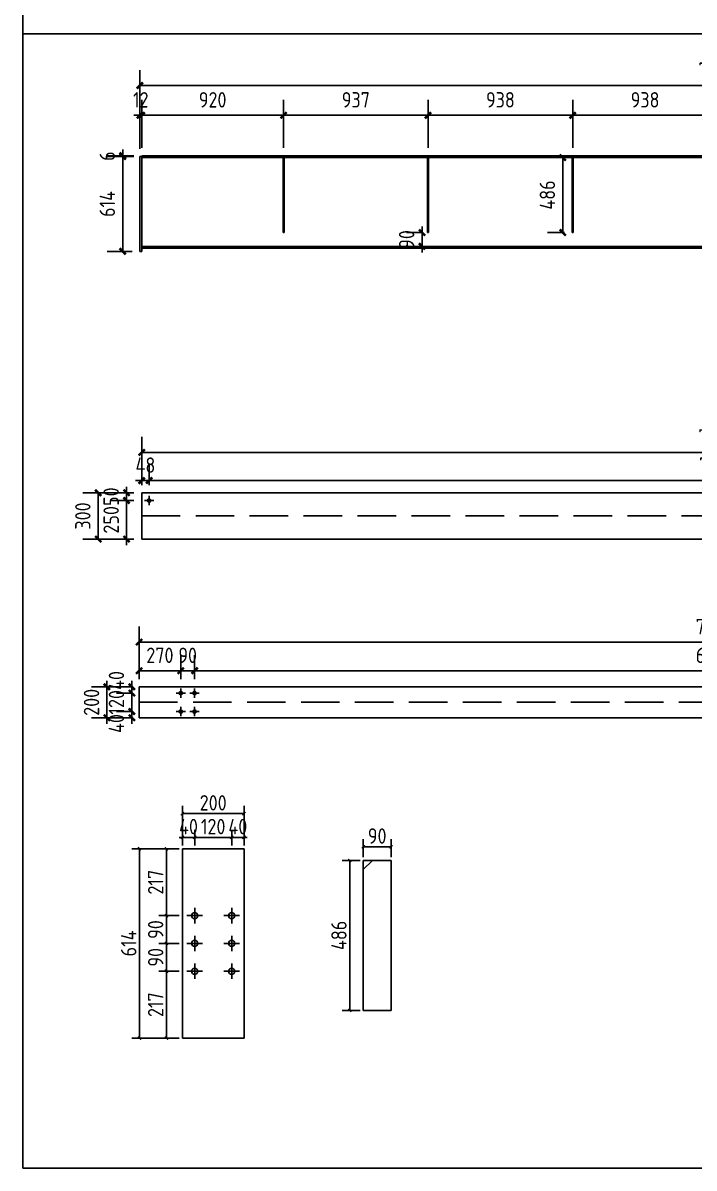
# Model space of a CAD drawing. Extents: x 411778 to 673094, y -11605 to 324395.
# Drawn here: x 472618 to 476971, y 120053 to 127474 of the extents above; entities that cross this region are included whole.
import ezdxf

# ---------------------------------------------------------------- set-up
doc = ezdxf.new("R2010")
doc.units = 0
doc.header["$LTSCALE"] = 1000
doc.header["$MEASUREMENT"] = 0
doc.linetypes.add('DASH', pattern=[0.35, 0.25, -0.1])
doc.styles.get("Standard").update_dxf_attribs({"font": 'gbenor.shx', "bigfont": 'gbcbig.shx'})
doc.dimstyles.get("Standard").update_dxf_attribs({"dimscale": 100, "dimtxt": 3.5, "dimasz": 1, "dimexe": 2.5, "dimexo": 3, "dimgap": 1.5, "dimtad": 1, "dimdec": 0, "dimzin": 0, "dimdsep": 46, "dimtxsty": 'Standard', "dimblk": 'ARCHTICK', "dimcen": 0.09, "dimadec": 0, "dimazin": 0, "dimtfac": 1, "dimtdec": 0, "dimtix": 1, "dimtmove": 2, "dimatfit": 3, "dimfxl": 1, "dimtolj": 1, "dimtzin": 0, "dimarcsym": 0})

# ---------------------------------------------------------------- blocks, each defined once
blk = doc.blocks.new('_ArchTick')
at = {"color": 0, "linetype": 'ByBlock', "const_width": 0.4}
blk.add_lwpolyline([(-0.5, -0.5), (0.5, 0.5)], dxfattribs=at)
blk = doc.blocks.new('*D622')
at = {"color": 3, "lineweight": -2}
for p, q in [((475199, 126116), (475107, 126116)), ((475207, 126116), (475207, 126156)), ((475207, 126116), (475207, 126026)), ((475199, 126026), (475107, 126026)), ((475207, 126026), (475207, 125986))]:
    blk.add_line(p, q, dxfattribs=at)
at = {"layer": 'Defpoints', "color": 0}
for p in [(475249, 126116), (475207, 126026), (475249, 126026)]:
    blk.add_point(p, dxfattribs=at)
at = {"color": 3, "lineweight": -2, "xscale": 40, "yscale": 40, "zscale": 40}
for p, rotation in [((475207, 126116), 270), ((475207, 126026), 90)]:
    blk.add_blockref('_ArchTick', p, dxfattribs=dict(at, rotation=rotation))
at = {"color": 0, "insert": (475107, 126071), "char_height": 100, "attachment_point": 5, "rotation": 90}
blk.add_mtext('\\A1;90', dxfattribs=at)
blk = doc.blocks.new('*D623')
at = {"color": 3, "lineweight": -2}
for p, q in [((476131, 126602), (476019.5, 126602)), ((476119.5, 126116), (476119.5, 126602)), ((476131, 126116), (476019.5, 126116))]:
    blk.add_line(p, q, dxfattribs=at)
at = {"layer": 'Defpoints', "color": 0}
for p in [(476119.5, 126602), (476181, 126602), (476181, 126116)]:
    blk.add_point(p, dxfattribs=at)
at = {"color": 3, "lineweight": -2, "xscale": 40, "yscale": 40, "zscale": 40}
for p, rotation in [((476119.5, 126602), 90), ((476119.5, 126116), 270)]:
    blk.add_blockref('_ArchTick', p, dxfattribs=dict(at, rotation=rotation))
at = {"color": 0, "insert": (476019.5, 126359), "char_height": 100, "attachment_point": 5, "rotation": 90}
blk.add_mtext('\\A1;486', dxfattribs=at)
blk = doc.blocks.new('*D624')
at = {"color": 3, "lineweight": -2}
for p, q in [((473389, 126664), (473389, 126976)), ((474309, 126664), (474309, 126976)), ((473389, 126876), (474309, 126876))]:
    blk.add_line(p, q, dxfattribs=at)
at = {"layer": 'Defpoints', "color": 0}
for p in [(474309, 126876), (473389, 126614), (474309, 126614)]:
    blk.add_point(p, dxfattribs=at)
at = {"color": 3, "lineweight": -2, "xscale": 40, "yscale": 40, "zscale": 40, "rotation": 180}
blk.add_blockref('_ArchTick', (473389, 126876), dxfattribs=at)
at = {"color": 3, "lineweight": -2, "xscale": 40, "yscale": 40, "zscale": 40}
blk.add_blockref('_ArchTick', (474309, 126876), dxfattribs=at)
at = {"color": 0, "insert": (473849, 126976), "char_height": 100, "attachment_point": 5}
blk.add_mtext('\\A1;920', dxfattribs=at)
blk = doc.blocks.new('*D625')
at = {"color": 3, "lineweight": -2}
for p, q in [((474309, 126664), (474309, 126976)), ((475246, 126664), (475246, 126976)), ((474309, 126876), (475246, 126876))]:
    blk.add_line(p, q, dxfattribs=at)
at = {"layer": 'Defpoints', "color": 0}
for p in [(475246, 126876), (474309, 126614), (475246, 126614)]:
    blk.add_point(p, dxfattribs=at)
at = {"color": 3, "lineweight": -2, "xscale": 40, "yscale": 40, "zscale": 40, "rotation": 180}
blk.add_blockref('_ArchTick', (474309, 126876), dxfattribs=at)
at = {"color": 3, "lineweight": -2, "xscale": 40, "yscale": 40, "zscale": 40}
blk.add_blockref('_ArchTick', (475246, 126876), dxfattribs=at)
at = {"color": 0, "insert": (474777.5, 126976), "char_height": 100, "attachment_point": 5}
blk.add_mtext('\\A1;937', dxfattribs=at)
blk = doc.blocks.new('*D626')
at = {"color": 3, "lineweight": -2}
for p, q in [((475246, 126664), (475246, 126976)), ((476184, 126664), (476184, 126976)), ((475246, 126876), (476184, 126876))]:
    blk.add_line(p, q, dxfattribs=at)
at = {"layer": 'Defpoints', "color": 0}
for p in [(476184, 126876), (475246, 126614), (476184, 126614)]:
    blk.add_point(p, dxfattribs=at)
at = {"color": 3, "lineweight": -2, "xscale": 40, "yscale": 40, "zscale": 40, "rotation": 180}
blk.add_blockref('_ArchTick', (475246, 126876), dxfattribs=at)
at = {"color": 3, "lineweight": -2, "xscale": 40, "yscale": 40, "zscale": 40}
blk.add_blockref('_ArchTick', (476184, 126876), dxfattribs=at)
at = {"color": 0, "insert": (475715, 126976), "char_height": 100, "attachment_point": 5}
blk.add_mtext('\\A1;938', dxfattribs=at)
blk = doc.blocks.new('*D627')
at = {"color": 3, "lineweight": -2}
for p, q in [((476184, 126664), (476184, 126976)), ((477122, 126664), (477122, 126976)), ((476184, 126876), (477122, 126876))]:
    blk.add_line(p, q, dxfattribs=at)
at = {"layer": 'Defpoints', "color": 0}
for p in [(477122, 126876), (476184, 126614), (477122, 126614)]:
    blk.add_point(p, dxfattribs=at)
at = {"color": 3, "lineweight": -2, "xscale": 40, "yscale": 40, "zscale": 40, "rotation": 180}
blk.add_blockref('_ArchTick', (476184, 126876), dxfattribs=at)
at = {"color": 3, "lineweight": -2, "xscale": 40, "yscale": 40, "zscale": 40}
blk.add_blockref('_ArchTick', (477122, 126876), dxfattribs=at)
at = {"color": 0, "insert": (476653, 126976), "char_height": 100, "attachment_point": 5}
blk.add_mtext('\\A1;938', dxfattribs=at)
blk = doc.blocks.new('*D607')
at = {"color": 3, "lineweight": -2}
for p, q in [((473377, 126658), (473377, 127168.5)), ((480867, 126658), (480867, 127168.5)), ((480867, 127068.5), (473377, 127068.5))]:
    blk.add_line(p, q, dxfattribs=at)
at = {"layer": 'Defpoints', "color": 0}
for p in [(473377, 127068.5), (473377, 126608), (480867, 126608)]:
    blk.add_point(p, dxfattribs=at)
at = {"color": 3, "lineweight": -2, "xscale": 40, "yscale": 40, "zscale": 40, "rotation": 180}
blk.add_blockref('_ArchTick', (473377, 127068.5), dxfattribs=at)
at = {"color": 3, "lineweight": -2, "xscale": 40, "yscale": 40, "zscale": 40}
blk.add_blockref('_ArchTick', (480867, 127068.5), dxfattribs=at)
at = {"color": 0, "insert": (477122, 127168.5), "char_height": 100, "attachment_point": 5}
blk.add_mtext('\\A1;7490', dxfattribs=at)
blk = doc.blocks.new('*D634')
at = {"color": 3, "lineweight": -2}
for p, q in [((473389, 124479), (473389, 124608.5)), ((473437, 124479), (473437, 124608.5)), ((473389, 124508.5), (473349, 124508.5)), ((473389, 124508.5), (473437, 124508.5)), ((473437, 124508.5), (473477, 124508.5))]:
    blk.add_line(p, q, dxfattribs=at)
at = {"layer": 'Defpoints', "color": 0}
for p in [(473437, 124508.5), (473389, 124429), (473437, 124429)]:
    blk.add_point(p, dxfattribs=at)
at = {"color": 3, "lineweight": -2, "xscale": 40, "yscale": 40, "zscale": 40}
blk.add_blockref('_ArchTick', (473389, 124508.5), dxfattribs=at)
at = {"color": 3, "lineweight": -2, "xscale": 40, "yscale": 40, "zscale": 40, "rotation": 180}
blk.add_blockref('_ArchTick', (473437, 124508.5), dxfattribs=at)
at = {"color": 0, "insert": (473413, 124608.5), "char_height": 100, "attachment_point": 5}
blk.add_mtext('\\A1;48', dxfattribs=at)
blk = doc.blocks.new('*D608')
at = {"color": 3, "lineweight": -2}
for p, q in [((473437, 124479), (473437, 124608.5)), ((480807, 124479), (480807, 124608.5)), ((473437, 124508.5), (480807, 124508.5))]:
    blk.add_line(p, q, dxfattribs=at)
at = {"layer": 'Defpoints', "color": 0}
for p in [(480807, 124508.5), (473437, 124429), (480807, 124429)]:
    blk.add_point(p, dxfattribs=at)
at = {"color": 3, "lineweight": -2, "xscale": 40, "yscale": 40, "zscale": 40, "rotation": 180}
blk.add_blockref('_ArchTick', (473437, 124508.5), dxfattribs=at)
at = {"color": 3, "lineweight": -2, "xscale": 40, "yscale": 40, "zscale": 40}
blk.add_blockref('_ArchTick', (480807, 124508.5), dxfattribs=at)
at = {"color": 0, "insert": (477122, 124608.5), "char_height": 100, "attachment_point": 5}
blk.add_mtext('\\A1;7370', dxfattribs=at)
blk = doc.blocks.new('*D636')
at = {"color": 3, "lineweight": -2}
for p, q in [((473291, 124379), (473291, 124419)), ((473339, 124379), (473191, 124379)), ((473291, 124129), (473291, 124379)), ((473339, 124129), (473191, 124129)), ((473291, 124129), (473291, 124089))]:
    blk.add_line(p, q, dxfattribs=at)
at = {"layer": 'Defpoints', "color": 0}
for p in [(473291, 124379), (473389, 124379), (473389, 124129)]:
    blk.add_point(p, dxfattribs=at)
at = {"color": 3, "lineweight": -2, "xscale": 40, "yscale": 40, "zscale": 40}
for p, rotation in [((473291, 124379), 270), ((473291, 124129), 90)]:
    blk.add_blockref('_ArchTick', p, dxfattribs=dict(at, rotation=rotation))
at = {"color": 0, "insert": (473191, 124254), "char_height": 100, "attachment_point": 5, "rotation": 90}
blk.add_mtext('\\A1;250', dxfattribs=at)
blk = doc.blocks.new('*D609')
at = {"color": 3, "lineweight": -2}
for p, q in [((473291, 124429), (473291, 124469)), ((473339, 124429), (473191, 124429)), ((473291, 124379), (473291, 124429)), ((473339, 124379), (473191, 124379)), ((473291, 124379), (473291, 124339))]:
    blk.add_line(p, q, dxfattribs=at)
at = {"layer": 'Defpoints', "color": 0}
for p in [(473291, 124429), (473389, 124429), (473389, 124379)]:
    blk.add_point(p, dxfattribs=at)
at = {"color": 3, "lineweight": -2, "xscale": 40, "yscale": 40, "zscale": 40}
for p, rotation in [((473291, 124429), 270), ((473291, 124379), 90)]:
    blk.add_blockref('_ArchTick', p, dxfattribs=dict(at, rotation=rotation))
at = {"color": 0, "insert": (473191, 124404), "char_height": 100, "attachment_point": 5, "rotation": 90}
blk.add_mtext('\\A1;50', dxfattribs=at)
blk = doc.blocks.new('*D637')
at = {"color": 3, "lineweight": -2}
for p, q in [((473339, 124429), (473007, 124429)), ((473107, 124129), (473107, 124429)), ((473339, 124129), (473007, 124129))]:
    blk.add_line(p, q, dxfattribs=at)
at = {"layer": 'Defpoints', "color": 0}
for p in [(473107, 124429), (473389, 124429), (473389, 124129)]:
    blk.add_point(p, dxfattribs=at)
at = {"color": 3, "lineweight": -2, "xscale": 40, "yscale": 40, "zscale": 40}
for p, rotation in [((473107, 124429), 90), ((473107, 124129), 270)]:
    blk.add_blockref('_ArchTick', p, dxfattribs=dict(at, rotation=rotation))
at = {"color": 0, "insert": (473007, 124279), "char_height": 100, "attachment_point": 5, "rotation": 90}
blk.add_mtext('\\A1;300', dxfattribs=at)
blk = doc.blocks.new('*D638')
at = {"color": 3, "lineweight": -2}
for p, q in [((473389, 124479), (473389, 124791)), ((480855, 124479), (480855, 124791)), ((473389, 124691), (480855, 124691))]:
    blk.add_line(p, q, dxfattribs=at)
at = {"layer": 'Defpoints', "color": 0}
for p in [(480855, 124691), (473389, 124429), (480855, 124429)]:
    blk.add_point(p, dxfattribs=at)
at = {"color": 3, "lineweight": -2, "xscale": 40, "yscale": 40, "zscale": 40, "rotation": 180}
blk.add_blockref('_ArchTick', (473389, 124691), dxfattribs=at)
at = {"color": 3, "lineweight": -2, "xscale": 40, "yscale": 40, "zscale": 40}
blk.add_blockref('_ArchTick', (480855, 124691), dxfattribs=at)
at = {"color": 0, "insert": (477122, 124791), "char_height": 100, "attachment_point": 5}
blk.add_mtext('\\A1;7466', dxfattribs=at)
blk = doc.blocks.new('*D639')
at = {"color": 3, "lineweight": -2}
for p, q in [((473325, 123011.5), (473325, 123051.5)), ((473322, 123011.5), (473225, 123011.5)), ((473325, 122971.5), (473325, 123011.5)), ((473322, 122971.5), (473225, 122971.5)), ((473325, 122971.5), (473325, 122931.5))]:
    blk.add_line(p, q, dxfattribs=at)
at = {"layer": 'Defpoints', "color": 0}
for p in [(473325, 123011.5), (473372, 123011.5), (473372, 122971.5)]:
    blk.add_point(p, dxfattribs=at)
at = {"color": 3, "lineweight": -2, "xscale": 40, "yscale": 40, "zscale": 40}
for p, rotation in [((473325, 123011.5), 270), ((473325, 122971.5), 90)]:
    blk.add_blockref('_ArchTick', p, dxfattribs=dict(at, rotation=rotation))
at = {"color": 0, "insert": (473225, 122934), "char_height": 100, "attachment_point": 5, "rotation": 90}
blk.add_mtext('\\A1;40', dxfattribs=at)
blk = doc.blocks.new('*D610')
at = {"color": 3, "lineweight": -2}
for p, q in [((473322, 123131.5), (473225, 123131.5)), ((473325, 123131.5), (473325, 123171.5)), ((473325, 123011.5), (473325, 123131.5)), ((473322, 123011.5), (473225, 123011.5)), ((473325, 123011.5), (473325, 122971.5))]:
    blk.add_line(p, q, dxfattribs=at)
at = {"layer": 'Defpoints', "color": 0}
for p in [(473325, 123131.5), (473372, 123131.5), (473372, 123011.5)]:
    blk.add_point(p, dxfattribs=at)
at = {"color": 3, "lineweight": -2, "xscale": 40, "yscale": 40, "zscale": 40}
for p, rotation in [((473325, 123131.5), 270), ((473325, 123011.5), 90)]:
    blk.add_blockref('_ArchTick', p, dxfattribs=dict(at, rotation=rotation))
at = {"color": 0, "insert": (473225, 123071.5), "char_height": 100, "attachment_point": 5, "rotation": 90}
blk.add_mtext('\\A1;120', dxfattribs=at)
blk = doc.blocks.new('*D640')
at = {"color": 3, "lineweight": -2}
for p, q in [((473325, 123171.5), (473325, 123211.5)), ((473322, 123171.5), (473225, 123171.5)), ((473322, 123131.5), (473225, 123131.5)), ((473325, 123131.5), (473325, 123171.5)), ((473325, 123131.5), (473325, 123091.5))]:
    blk.add_line(p, q, dxfattribs=at)
at = {"layer": 'Defpoints', "color": 0}
for p in [(473325, 123171.5), (473372, 123171.5), (473372, 123131.5)]:
    blk.add_point(p, dxfattribs=at)
at = {"color": 3, "lineweight": -2, "xscale": 40, "yscale": 40, "zscale": 40}
for p, rotation in [((473325, 123171.5), 270), ((473325, 123131.5), 90)]:
    blk.add_blockref('_ArchTick', p, dxfattribs=dict(at, rotation=rotation))
at = {"color": 0, "insert": (473225, 123213), "char_height": 100, "attachment_point": 5, "rotation": 90}
blk.add_mtext('\\A1;40', dxfattribs=at)
blk = doc.blocks.new('*D618')
at = {"color": 3, "lineweight": -2}
for p, q in [((473163.5, 123171.5), (473163.5, 123211.5)), ((473322, 123171.5), (473063.5, 123171.5)), ((473163.5, 122971.5), (473163.5, 123171.5)), ((473322, 122971.5), (473063.5, 122971.5)), ((473163.5, 122971.5), (473163.5, 122931.5))]:
    blk.add_line(p, q, dxfattribs=at)
at = {"layer": 'Defpoints', "color": 0}
for p in [(473163.5, 123171.5), (473372, 123171.5), (473372, 122971.5)]:
    blk.add_point(p, dxfattribs=at)
at = {"color": 3, "lineweight": -2, "xscale": 40, "yscale": 40, "zscale": 40}
for p, rotation in [((473163.5, 123171.5), 270), ((473163.5, 122971.5), 90)]:
    blk.add_blockref('_ArchTick', p, dxfattribs=dict(at, rotation=rotation))
at = {"color": 0, "insert": (473063.5, 123071.5), "char_height": 100, "attachment_point": 5, "rotation": 90}
blk.add_mtext('\\A1;200', dxfattribs=at)
blk = doc.blocks.new('*D603')
at = {"color": 3, "lineweight": -2}
for p, q in [((473372, 123221.5), (473372, 123376)), ((473642, 123221.5), (473642, 123376)), ((473372, 123276), (473642, 123276))]:
    blk.add_line(p, q, dxfattribs=at)
at = {"layer": 'Defpoints', "color": 0}
for p in [(473642, 123276), (473372, 123171.5), (473642, 123171.5)]:
    blk.add_point(p, dxfattribs=at)
at = {"color": 3, "lineweight": -2, "xscale": 40, "yscale": 40, "zscale": 40, "rotation": 180}
blk.add_blockref('_ArchTick', (473372, 123276), dxfattribs=at)
at = {"color": 3, "lineweight": -2, "xscale": 40, "yscale": 40, "zscale": 40}
blk.add_blockref('_ArchTick', (473642, 123276), dxfattribs=at)
at = {"color": 0, "insert": (473507, 123376), "char_height": 100, "attachment_point": 5}
blk.add_mtext('\\A1;270', dxfattribs=at)
blk = doc.blocks.new('*D604')
at = {"color": 3, "lineweight": -2}
for p, q in [((473642, 123221.5), (473642, 123376)), ((473732, 123221.5), (473732, 123376)), ((473642, 123276), (473602, 123276)), ((473642, 123276), (473732, 123276)), ((473732, 123276), (473772, 123276))]:
    blk.add_line(p, q, dxfattribs=at)
at = {"layer": 'Defpoints', "color": 0}
for p in [(473732, 123276), (473642, 123171.5), (473732, 123171.5)]:
    blk.add_point(p, dxfattribs=at)
at = {"color": 3, "lineweight": -2, "xscale": 40, "yscale": 40, "zscale": 40}
blk.add_blockref('_ArchTick', (473642, 123276), dxfattribs=at)
at = {"color": 3, "lineweight": -2, "xscale": 40, "yscale": 40, "zscale": 40, "rotation": 180}
blk.add_blockref('_ArchTick', (473732, 123276), dxfattribs=at)
at = {"color": 0, "insert": (473687, 123376), "char_height": 100, "attachment_point": 5}
blk.add_mtext('\\A1;90', dxfattribs=at)
blk = doc.blocks.new('*D605')
at = {"color": 3, "lineweight": -2}
for p, q in [((473732, 123221.5), (473732, 123376)), ((480478, 123221.5), (480478, 123376)), ((473732, 123276), (480478, 123276))]:
    blk.add_line(p, q, dxfattribs=at)
at = {"layer": 'Defpoints', "color": 0}
for p in [(480478, 123276), (473732, 123171.5), (480478, 123171.5)]:
    blk.add_point(p, dxfattribs=at)
at = {"color": 3, "lineweight": -2, "xscale": 40, "yscale": 40, "zscale": 40, "rotation": 180}
blk.add_blockref('_ArchTick', (473732, 123276), dxfattribs=at)
at = {"color": 3, "lineweight": -2, "xscale": 40, "yscale": 40, "zscale": 40}
blk.add_blockref('_ArchTick', (480478, 123276), dxfattribs=at)
at = {"color": 0, "insert": (477105, 123376), "char_height": 100, "attachment_point": 5}
blk.add_mtext('\\A1;6746', dxfattribs=at)
blk = doc.blocks.new('*D620')
at = {"color": 3, "lineweight": -2}
for p, q in [((473372, 123221.5), (473372, 123562)), ((480838, 123221.5), (480838, 123562)), ((480838, 123462), (473372, 123462))]:
    blk.add_line(p, q, dxfattribs=at)
at = {"layer": 'Defpoints', "color": 0}
for p in [(473372, 123462), (473372, 123171.5), (480838, 123171.5)]:
    blk.add_point(p, dxfattribs=at)
at = {"color": 3, "lineweight": -2, "xscale": 40, "yscale": 40, "zscale": 40, "rotation": 180}
blk.add_blockref('_ArchTick', (473372, 123462), dxfattribs=at)
at = {"color": 3, "lineweight": -2, "xscale": 40, "yscale": 40, "zscale": 40}
blk.add_blockref('_ArchTick', (480838, 123462), dxfattribs=at)
at = {"color": 0, "insert": (477105, 123562), "char_height": 100, "attachment_point": 5}
blk.add_mtext('\\A1;7466', dxfattribs=at)
blk = doc.blocks.new('*D611')
at = {"color": 3, "lineweight": -2}
for p, q in [((473632.5, 121329), (473499.5, 121329)), ((473549.5, 120895), (473549.5, 121329)), ((473632.5, 120895), (473499.5, 120895))]:
    blk.add_line(p, q, dxfattribs=at)
at = {"layer": 'Defpoints', "color": 0}
for p in [(473549.5, 121329), (473652.5, 121329), (473652.5, 120895)]:
    blk.add_point(p, dxfattribs=at)
at = {"color": 3, "lineweight": -2, "xscale": 20, "yscale": 20, "zscale": 20}
for p, rotation in [((473549.5, 121329), 90), ((473549.5, 120895), 270)]:
    blk.add_blockref('_ArchTick', p, dxfattribs=dict(at, rotation=rotation))
at = {"color": 0, "insert": (473479.5, 121112), "char_height": 100, "attachment_point": 5, "rotation": 90}
blk.add_mtext('\\A1;217', dxfattribs=at)
blk = doc.blocks.new('*D599')
at = {"color": 3, "lineweight": -2}
for p, q in [((473632.5, 121509), (473499.5, 121509)), ((473549.5, 121329), (473549.5, 121509)), ((473632.5, 121329), (473499.5, 121329))]:
    blk.add_line(p, q, dxfattribs=at)
at = {"layer": 'Defpoints', "color": 0}
for p in [(473549.5, 121509), (473652.5, 121509), (473652.5, 121329)]:
    blk.add_point(p, dxfattribs=at)
at = {"color": 3, "lineweight": -2, "xscale": 20, "yscale": 20, "zscale": 20}
for p, rotation in [((473549.5, 121509), 90), ((473549.5, 121329), 270)]:
    blk.add_blockref('_ArchTick', p, dxfattribs=dict(at, rotation=rotation))
at = {"color": 0, "insert": (473479.5, 121419), "char_height": 100, "attachment_point": 5, "rotation": 90}
blk.add_mtext('\\A1;90', dxfattribs=at)
blk = doc.blocks.new('*D600')
at = {"color": 3, "lineweight": -2}
for p, q in [((473632.5, 121689), (473499.5, 121689)), ((473549.5, 121509), (473549.5, 121689)), ((473632.5, 121509), (473499.5, 121509))]:
    blk.add_line(p, q, dxfattribs=at)
at = {"layer": 'Defpoints', "color": 0}
for p in [(473549.5, 121689), (473652.5, 121689), (473652.5, 121509)]:
    blk.add_point(p, dxfattribs=at)
at = {"color": 3, "lineweight": -2, "xscale": 20, "yscale": 20, "zscale": 20}
for p, rotation in [((473549.5, 121689), 90), ((473549.5, 121509), 270)]:
    blk.add_blockref('_ArchTick', p, dxfattribs=dict(at, rotation=rotation))
at = {"color": 0, "insert": (473479.5, 121599), "char_height": 100, "attachment_point": 5, "rotation": 90}
blk.add_mtext('\\A1;90', dxfattribs=at)
blk = doc.blocks.new('*D612')
at = {"color": 3, "lineweight": -2}
for p, q in [((473632.5, 122123), (473499.5, 122123)), ((473549.5, 121689), (473549.5, 122123)), ((473632.5, 121689), (473499.5, 121689))]:
    blk.add_line(p, q, dxfattribs=at)
at = {"layer": 'Defpoints', "color": 0}
for p in [(473549.5, 122123), (473652.5, 122123), (473652.5, 121689)]:
    blk.add_point(p, dxfattribs=at)
at = {"color": 3, "lineweight": -2, "xscale": 20, "yscale": 20, "zscale": 20}
for p, rotation in [((473549.5, 122123), 90), ((473549.5, 121689), 270)]:
    blk.add_blockref('_ArchTick', p, dxfattribs=dict(at, rotation=rotation))
at = {"color": 0, "insert": (473479.5, 121906), "char_height": 100, "attachment_point": 5, "rotation": 90}
blk.add_mtext('\\A1;217', dxfattribs=at)
blk = doc.blocks.new('*D601')
at = {"color": 3, "lineweight": -2}
for p, q in [((473652.5, 122143), (473652.5, 122246)), ((473732.5, 122143), (473732.5, 122246)), ((473652.5, 122196), (473632.5, 122196)), ((473652.5, 122196), (473732.5, 122196)), ((473732.5, 122196), (473752.5, 122196))]:
    blk.add_line(p, q, dxfattribs=at)
at = {"layer": 'Defpoints', "color": 0}
for p in [(473732.5, 122196), (473652.5, 122123), (473732.5, 122123)]:
    blk.add_point(p, dxfattribs=at)
at = {"color": 3, "lineweight": -2, "xscale": 20, "yscale": 20, "zscale": 20}
blk.add_blockref('_ArchTick', (473652.5, 122196), dxfattribs=at)
at = {"color": 3, "lineweight": -2, "xscale": 20, "yscale": 20, "zscale": 20, "rotation": 180}
blk.add_blockref('_ArchTick', (473732.5, 122196), dxfattribs=at)
at = {"color": 0, "insert": (473692.5, 122266), "char_height": 100, "attachment_point": 5}
blk.add_mtext('\\A1;40', dxfattribs=at)
blk = doc.blocks.new('*D602')
at = {"color": 3, "lineweight": -2}
for p, q in [((473732.5, 122143), (473732.5, 122246)), ((473972.5, 122143), (473972.5, 122246)), ((473732.5, 122196), (473972.5, 122196))]:
    blk.add_line(p, q, dxfattribs=at)
at = {"layer": 'Defpoints', "color": 0}
for p in [(473972.5, 122196), (473732.5, 122123), (473972.5, 122123)]:
    blk.add_point(p, dxfattribs=at)
at = {"color": 3, "lineweight": -2, "xscale": 20, "yscale": 20, "zscale": 20, "rotation": 180}
blk.add_blockref('_ArchTick', (473732.5, 122196), dxfattribs=at)
at = {"color": 3, "lineweight": -2, "xscale": 20, "yscale": 20, "zscale": 20}
blk.add_blockref('_ArchTick', (473972.5, 122196), dxfattribs=at)
at = {"color": 0, "insert": (473852.5, 122266), "char_height": 100, "attachment_point": 5}
blk.add_mtext('\\A1;120', dxfattribs=at)
blk = doc.blocks.new('*D613')
at = {"color": 3, "lineweight": -2}
for p, q in [((473972.5, 122143), (473972.5, 122246)), ((474052.5, 122143), (474052.5, 122246)), ((473972.5, 122196), (473952.5, 122196)), ((473972.5, 122196), (474052.5, 122196)), ((474052.5, 122196), (474072.5, 122196))]:
    blk.add_line(p, q, dxfattribs=at)
at = {"layer": 'Defpoints', "color": 0}
for p in [(474052.5, 122196), (473972.5, 122123), (474052.5, 122123)]:
    blk.add_point(p, dxfattribs=at)
at = {"color": 3, "lineweight": -2, "xscale": 20, "yscale": 20, "zscale": 20}
blk.add_blockref('_ArchTick', (473972.5, 122196), dxfattribs=at)
at = {"color": 3, "lineweight": -2, "xscale": 20, "yscale": 20, "zscale": 20, "rotation": 180}
blk.add_blockref('_ArchTick', (474052.5, 122196), dxfattribs=at)
at = {"color": 0, "insert": (474012.5, 122266), "char_height": 100, "attachment_point": 5}
blk.add_mtext('\\A1;40', dxfattribs=at)
blk = doc.blocks.new('*D614')
at = {"color": 3, "lineweight": -2}
for p, q in [((473652.5, 122143), (473652.5, 122400)), ((474052.5, 122143), (474052.5, 122400)), ((473652.5, 122350), (474052.5, 122350))]:
    blk.add_line(p, q, dxfattribs=at)
at = {"layer": 'Defpoints', "color": 0}
for p in [(474052.5, 122350), (473652.5, 122123), (474052.5, 122123)]:
    blk.add_point(p, dxfattribs=at)
at = {"color": 3, "lineweight": -2, "xscale": 20, "yscale": 20, "zscale": 20, "rotation": 180}
blk.add_blockref('_ArchTick', (473652.5, 122350), dxfattribs=at)
at = {"color": 3, "lineweight": -2, "xscale": 20, "yscale": 20, "zscale": 20}
blk.add_blockref('_ArchTick', (474052.5, 122350), dxfattribs=at)
at = {"color": 0, "insert": (473852.5, 122420), "char_height": 100, "attachment_point": 5}
blk.add_mtext('\\A1;200', dxfattribs=at)
blk = doc.blocks.new('*D615')
at = {"color": 3, "lineweight": -2}
for p, q in [((473632.5, 122123), (473324.5, 122123)), ((473374.5, 120895), (473374.5, 122123)), ((473632.5, 120895), (473324.5, 120895))]:
    blk.add_line(p, q, dxfattribs=at)
at = {"layer": 'Defpoints', "color": 0}
for p in [(473374.5, 122123), (473652.5, 122123), (473652.5, 120895)]:
    blk.add_point(p, dxfattribs=at)
at = {"color": 3, "lineweight": -2, "xscale": 20, "yscale": 20, "zscale": 20}
for p, rotation in [((473374.5, 122123), 90), ((473374.5, 120895), 270)]:
    blk.add_blockref('_ArchTick', p, dxfattribs=dict(at, rotation=rotation))
at = {"color": 0, "insert": (473304.5, 121509), "char_height": 100, "attachment_point": 5, "rotation": 90}
blk.add_mtext('\\A1;614', dxfattribs=at)
blk = doc.blocks.new('*D616')
at = {"color": 3, "lineweight": -2}
for p, q in [((474806, 122047), (474688, 122047)), ((474738, 121075), (474738, 122047)), ((474806, 121075), (474688, 121075))]:
    blk.add_line(p, q, dxfattribs=at)
at = {"layer": 'Defpoints', "color": 0}
for p in [(474738, 122047), (474826, 122047), (474826, 121075)]:
    blk.add_point(p, dxfattribs=at)
at = {"color": 3, "lineweight": -2, "xscale": 20, "yscale": 20, "zscale": 20}
for p, rotation in [((474738, 122047), 90), ((474738, 121075), 270)]:
    blk.add_blockref('_ArchTick', p, dxfattribs=dict(at, rotation=rotation))
at = {"color": 0, "insert": (474668, 121561), "char_height": 100, "attachment_point": 5, "rotation": 90}
blk.add_mtext('\\A1;486', dxfattribs=at)
blk = doc.blocks.new('*D617')
at = {"color": 3, "lineweight": -2}
for p, q in [((474826, 122067), (474826, 122185)), ((475006, 122067), (475006, 122185)), ((475006, 122135), (474826, 122135))]:
    blk.add_line(p, q, dxfattribs=at)
at = {"layer": 'Defpoints', "color": 0}
for p in [(474826, 122135), (474826, 122047), (475006, 122047)]:
    blk.add_point(p, dxfattribs=at)
at = {"color": 3, "lineweight": -2, "xscale": 20, "yscale": 20, "zscale": 20, "rotation": 180}
blk.add_blockref('_ArchTick', (474826, 122135), dxfattribs=at)
at = {"color": 3, "lineweight": -2, "xscale": 20, "yscale": 20, "zscale": 20}
blk.add_blockref('_ArchTick', (475006, 122135), dxfattribs=at)
at = {"color": 0, "insert": (474916, 122205), "char_height": 100, "attachment_point": 5}
blk.add_mtext('\\A1;90', dxfattribs=at)
blk = doc.blocks.new('*D641')
at = {"color": 3, "lineweight": -2}
for p, q in [((473377, 126658), (473377, 126976)), ((473389, 126664), (473389, 126976)), ((473377, 126876), (473337, 126876)), ((473389, 126876), (473377, 126876)), ((473389, 126876), (473429, 126876))]:
    blk.add_line(p, q, dxfattribs=at)
at = {"layer": 'Defpoints', "color": 0}
for p in [(473377, 126876), (473389, 126614), (473377, 126608)]:
    blk.add_point(p, dxfattribs=at)
at = {"color": 3, "lineweight": -2, "xscale": 40, "yscale": 40, "zscale": 40}
blk.add_blockref('_ArchTick', (473377, 126876), dxfattribs=at)
at = {"color": 3, "lineweight": -2, "xscale": 40, "yscale": 40, "zscale": 40, "rotation": 180}
blk.add_blockref('_ArchTick', (473389, 126876), dxfattribs=at)
at = {"color": 0, "insert": (473383, 126976), "char_height": 100, "attachment_point": 5}
blk.add_mtext('\\A1;12', dxfattribs=at)
blk = doc.blocks.new('*D3385')
at = {"color": 3, "lineweight": -2}
for p, q in [((473339, 126614), (473166, 126614)), ((473266, 126614), (473266, 126654)), ((473266, 126614), (473266, 126608)), ((473339, 126608), (473166, 126608)), ((473266, 126608), (473266, 126568))]:
    blk.add_line(p, q, dxfattribs=at)
at = {"layer": 'Defpoints', "color": 0}
for p in [(473389, 126614), (473266, 126608), (473389, 126608)]:
    blk.add_point(p, dxfattribs=at)
at = {"color": 3, "lineweight": -2, "xscale": 40, "yscale": 40, "zscale": 40}
for p, rotation in [((473266, 126614), 270), ((473266, 126608), 90)]:
    blk.add_blockref('_ArchTick', p, dxfattribs=dict(at, rotation=rotation))
at = {"color": 0, "insert": (473166, 126611), "char_height": 100, "attachment_point": 5, "rotation": 90}
blk.add_mtext('\\A1;6', dxfattribs=at)
blk = doc.blocks.new('*D3386')
at = {"color": 3, "lineweight": -2}
for p, q in [((473339, 126608), (473166, 126608)), ((473266, 126608), (473266, 125994)), ((473327, 125994), (473166, 125994))]:
    blk.add_line(p, q, dxfattribs=at)
at = {"layer": 'Defpoints', "color": 0}
for p in [(473389, 126608), (473266, 125994), (473377, 125994)]:
    blk.add_point(p, dxfattribs=at)
at = {"color": 3, "lineweight": -2, "xscale": 40, "yscale": 40, "zscale": 40}
for p, rotation in [((473266, 126608), 90), ((473266, 125994), 270)]:
    blk.add_blockref('_ArchTick', p, dxfattribs=dict(at, rotation=rotation))
at = {"color": 0, "insert": (473166, 126301), "char_height": 100, "attachment_point": 5, "rotation": 90}
blk.add_mtext('\\A1;614', dxfattribs=at)

msp = doc.modelspace()

# ---------------------------------------------------------------- linework, layer by layer
for p, q in [((480855, 126614), (473389, 126614)), ((473389, 126614), (473389, 126014)), ((473389, 125994), (473389, 126614)), ((473377, 125994), (473377, 126608)), ((473377, 126608), (473389, 126608)), ((480855, 126602), (473389, 126602)), ((474306, 126602), (474306, 126116)), ((474312, 126602), (474312, 126116)), ((475243, 126602), (475243, 126116)), ((475249, 126602), (475249, 126116)), ((476181, 126602), (476181, 126116)), ((476187, 126602), (476187, 126116)), ((474306, 126116), (474312, 126116)), ((475243, 126116), (475249, 126116)), ((476181, 126116), (476187, 126116)), ((473389, 126026), (480855, 126026)), ((473389, 125994), (473377, 125994)), ((473389, 126014), (480855, 126014)), ((473514, 126014), (473474, 126014)), ((473389, 124429), (480855, 124429)), ((473389, 124129), (473389, 124429)), ((473437, 124379), (473437, 124409)), ((473437, 124409), (473437, 124349)), ((473437, 124379), (473407, 124379)), ((473407, 124379), (473467, 124379)), ((480855, 124129), (473389, 124129)), ((473372, 123171.5), (480838, 123171.5)), ((473372, 122971.5), (473372, 123171.5)), ((473642, 123131.5), (473612, 123131.5)), ((473612, 123131.5), (473672, 123131.5)), ((473642, 123131.5), (473642, 123161.5)), ((473642, 123161.5), (473642, 123101.5)), ((473732, 123131.5), (473702, 123131.5)), ((473702, 123131.5), (473762, 123131.5)), ((473732, 123131.5), (473732, 123161.5)), ((473732, 123161.5), (473732, 123101.5)), ((473642, 123011.5), (473612, 123011.5)), ((473612, 123011.5), (473672, 123011.5)), ((473642, 123011.5), (473642, 123041.5)), ((473642, 123041.5), (473642, 122981.5)), ((473732, 123011.5), (473702, 123011.5)), ((473702, 123011.5), (473762, 123011.5)), ((473732, 123011.5), (473732, 123041.5)), ((473732, 123041.5), (473732, 122981.5)), ((480838, 122971.5), (473372, 122971.5)), ((473652.5, 122123), (473652.5, 120895)), ((474052.5, 122123), (473652.5, 122123)), ((474052.5, 120895), (474052.5, 122123)), ((474826, 122047), (474826, 121075)), ((475006, 122047), (474826, 122047)), ((474826, 121987), (474886, 122047)), ((475006, 121075), (475006, 122047)), ((473732.5, 121739), (473732.5, 121639)), ((473972.5, 121739), (473972.5, 121639)), ((473682.5, 121689), (473782.5, 121689)), ((473922.5, 121689), (474022.5, 121689)), ((473682.5, 121509), (473782.5, 121509)), ((473732.5, 121559), (473732.5, 121459)), ((473922.5, 121509), (474022.5, 121509)), ((473972.5, 121559), (473972.5, 121459)), ((473732.5, 121379), (473732.5, 121279)), ((473972.5, 121379), (473972.5, 121279)), ((473682.5, 121329), (473782.5, 121329)), ((473922.5, 121329), (474022.5, 121329)), ((474826, 121075), (475006, 121075)), ((473652.5, 120895), (474052.5, 120895))]:
    msp.add_line(p, q)
at = {"color": 1}
for p, q in [((474309, 126614), (474309, 126116)), ((475246, 126614), (475246, 126116)), ((476184, 126614), (476184, 126116))]:
    msp.add_line(p, q, dxfattribs=at)
at = {"color": 1, "linetype": 'DASH'}
for p, q in [((473389, 124279), (480855, 124279)), ((473372, 123071.5), (480838, 123071.5))]:
    msp.add_line(p, q, dxfattribs=at)
for points in [[(472618.5, 134753), (483013.5, 134753), (483013.5, 127403), (472618.5, 127403)], [(472618.5, 127403), (483013.5, 127403), (483013.5, 120053), (472618.5, 120053)]]:
    msp.add_lwpolyline(points, close=True)
for centre, radius in [((473437, 124379), 11), ((473642, 123131.5), 11), ((473732, 123131.5), 11), ((473642, 123011.5), 11), ((473732, 123011.5), 11), ((473732.5, 121689), 20), ((473972.5, 121689), 20), ((473732.5, 121509), 20), ((473972.5, 121509), 20), ((473732.5, 121329), 20), ((473972.5, 121329), 20)]:
    msp.add_circle(centre, radius)

# ---------------------------------------------------------------- dimensions: what is measured, and where the dimension line sits
for base, p1, p2, override, picture, middle in [((473377, 127068.5), (480867, 126608), (473377, 126608), {"dimtxt": 1, "dimasz": 0.4, "dimexe": 1, "dimexo": 0.5, "dimgap": 0.5, "dimclrd": 3, "dimclre": 3}, '*D607', (477122, 127168.5)), ((473377, 126876), (473389, 126614), (473377, 126608), {"dimtxt": 1, "dimasz": 0.4, "dimexe": 1, "dimexo": 0.5, "dimgap": 0.5, "dimclrd": 3, "dimclre": 3}, '*D641', (473383, 126976)), ((474309, 126876), (473389, 126614), (474309, 126614), {"dimtxt": 1, "dimasz": 0.4, "dimexe": 1, "dimexo": 0.5, "dimgap": 0.5, "dimclrd": 3, "dimclre": 3}, '*D624', (473849, 126976)), ((475246, 126876), (474309, 126614), (475246, 126614), {"dimtxt": 1, "dimasz": 0.4, "dimexe": 1, "dimexo": 0.5, "dimgap": 0.5, "dimclrd": 3, "dimclre": 3}, '*D625', (474777.5, 126976)), ((476184, 126876), (475246, 126614), (476184, 126614), {"dimtxt": 1, "dimasz": 0.4, "dimexe": 1, "dimexo": 0.5, "dimgap": 0.5, "dimclrd": 3, "dimclre": 3}, '*D626', (475715, 126976)), ((477122, 126876), (476184, 126614), (477122, 126614), {"dimtxt": 1, "dimasz": 0.4, "dimexe": 1, "dimexo": 0.5, "dimgap": 0.5, "dimclrd": 3, "dimclre": 3}, '*D627', (476653, 126976)), ((473437, 124508.5), (473389, 124429), (473437, 124429), {"dimtxt": 1, "dimasz": 0.4, "dimexe": 1, "dimexo": 0.5, "dimgap": 0.5, "dimclrd": 3, "dimclre": 3}, '*D634', (473413, 124608.5)), ((480807, 124508.5), (473437, 124429), (480807, 124429), {"dimtxt": 1, "dimasz": 0.4, "dimexe": 1, "dimexo": 0.5, "dimgap": 0.5, "dimclrd": 3, "dimclre": 3}, '*D608', (477122, 124608.5)), ((473642, 123276), (473372, 123171.5), (473642, 123171.5), {"dimtxt": 1, "dimasz": 0.4, "dimexe": 1, "dimexo": 0.5, "dimgap": 0.5, "dimclrd": 3, "dimclre": 3}, '*D603', (473507, 123376)), ((473732, 123276), (473642, 123171.5), (473732, 123171.5), {"dimtxt": 1, "dimasz": 0.4, "dimexe": 1, "dimexo": 0.5, "dimgap": 0.5, "dimclrd": 3, "dimclre": 3}, '*D604', (473687, 123376)), ((480478, 123276), (473732, 123171.5), (480478, 123171.5), {"dimtxt": 1, "dimasz": 0.4, "dimexe": 1, "dimexo": 0.5, "dimgap": 0.5, "dimclrd": 3, "dimclre": 3}, '*D605', (477105, 123376)), ((473732.5, 122196), (473652.5, 122123), (473732.5, 122123), {"dimtxt": 1, "dimasz": 0.2, "dimexe": 0.5, "dimexo": 0.2, "dimgap": 0.2, "dimlfac": 0.5, "dimclrd": 3, "dimclre": 3}, '*D601', (473692.5, 122266)), ((473972.5, 122196), (473732.5, 122123), (473972.5, 122123), {"dimtxt": 1, "dimasz": 0.2, "dimexe": 0.5, "dimexo": 0.2, "dimgap": 0.2, "dimlfac": 0.5, "dimclrd": 3, "dimclre": 3}, '*D602', (473852.5, 122266)), ((474052.5, 122196), (473972.5, 122123), (474052.5, 122123), {"dimtxt": 1, "dimasz": 0.2, "dimexe": 0.5, "dimexo": 0.2, "dimgap": 0.2, "dimlfac": 0.5, "dimclrd": 3, "dimclre": 3}, '*D613', (474012.5, 122266))]:
    dim = msp.add_linear_dim(base=base, p1=p1, p2=p2, dimstyle='Standard', override=override)
    dim.commit()
    dim.dimension.update_dxf_attribs({"geometry": picture, "text_midpoint": middle})
for base, p1, p2, override, picture, middle in [((473266, 126608), (473389, 126614), (473389, 126608), {"dimtxt": 1, "dimasz": 0.4, "dimexe": 1, "dimexo": 0.5, "dimgap": 0.5, "dimclrd": 3, "dimclre": 3}, '*D3385', (473166, 126611)), ((473266, 125994), (473389, 126608), (473377, 125994), {"dimtxt": 1, "dimasz": 0.4, "dimexe": 1, "dimexo": 0.5, "dimgap": 0.5, "dimclrd": 3, "dimclre": 3}, '*D3386', (473166, 126301)), ((475207, 126026), (475249, 126116), (475249, 126026), {"dimtxt": 1, "dimasz": 0.4, "dimexe": 1, "dimexo": 0.5, "dimgap": 0.5, "dimclrd": 3, "dimclre": 3}, '*D622', (475107, 126071)), ((473291, 124429), (473389, 124379), (473389, 124429), {"dimtxt": 1, "dimasz": 0.4, "dimexe": 1, "dimexo": 0.5, "dimgap": 0.5, "dimclrd": 3, "dimclre": 3}, '*D609', (473191, 124404)), ((473291, 124379), (473389, 124129), (473389, 124379), {"dimtxt": 1, "dimasz": 0.4, "dimexe": 1, "dimexo": 0.5, "dimgap": 0.5, "dimclrd": 3, "dimclre": 3}, '*D636', (473191, 124254)), ((473325, 123131.5), (473372, 123011.5), (473372, 123131.5), {"dimtxt": 1, "dimasz": 0.4, "dimexe": 1, "dimexo": 0.5, "dimgap": 0.5, "dimclrd": 3, "dimclre": 3}, '*D610', (473225, 123071.5)), ((473549.5, 122123), (473652.5, 121689), (473652.5, 122123), {"dimtxt": 1, "dimasz": 0.2, "dimexe": 0.5, "dimexo": 0.2, "dimgap": 0.2, "dimlfac": 0.5, "dimclrd": 3, "dimclre": 3}, '*D612', (473479.5, 121906)), ((473549.5, 121689), (473652.5, 121509), (473652.5, 121689), {"dimtxt": 1, "dimasz": 0.2, "dimexe": 0.5, "dimexo": 0.2, "dimgap": 0.2, "dimlfac": 0.5, "dimclrd": 3, "dimclre": 3}, '*D600', (473479.5, 121599)), ((473549.5, 121509), (473652.5, 121329), (473652.5, 121509), {"dimtxt": 1, "dimasz": 0.2, "dimexe": 0.5, "dimexo": 0.2, "dimgap": 0.2, "dimlfac": 0.5, "dimclrd": 3, "dimclre": 3}, '*D599', (473479.5, 121419)), ((473549.5, 121329), (473652.5, 120895), (473652.5, 121329), {"dimtxt": 1, "dimasz": 0.2, "dimexe": 0.5, "dimexo": 0.2, "dimgap": 0.2, "dimlfac": 0.5, "dimclrd": 3, "dimclre": 3}, '*D611', (473479.5, 121112))]:
    dim = msp.add_linear_dim(base=base, p1=p1, p2=p2, angle=90, dimstyle='Standard', override=override)
    dim.commit()
    dim.dimension.update_dxf_attribs({"geometry": picture, "text_midpoint": middle})
for p1, p2, distance, override, picture, middle in [((476181, 126116), (476181, 126602), 61.5, {"dimtxt": 1, "dimasz": 0.4, "dimexe": 1, "dimexo": 0.5, "dimgap": 0.5, "dimclrd": 3, "dimclre": 3}, '*D623', (476019.5, 126359)), ((473389, 124429), (480855, 124429), 262, {"dimtxt": 1, "dimasz": 0.4, "dimexe": 1, "dimexo": 0.5, "dimgap": 0.5, "dimclrd": 3, "dimclre": 3}, '*D638', (477122, 124791)), ((473389, 124129), (473389, 124429), 282, {"dimtxt": 1, "dimasz": 0.4, "dimexe": 1, "dimexo": 0.5, "dimgap": 0.5, "dimclrd": 3, "dimclre": 3}, '*D637', (473007, 124279)), ((480838, 123171.5), (473372, 123171.5), -290.5, {"dimtxt": 1, "dimasz": 0.4, "dimexe": 1, "dimexo": 0.5, "dimgap": 0.5, "dimclrd": 3, "dimclre": 3}, '*D620', (477105, 123562)), ((473372, 122971.5), (473372, 123171.5), 208.5, {"dimtxt": 1, "dimasz": 0.4, "dimexe": 1, "dimexo": 0.5, "dimgap": 0.5, "dimclrd": 3, "dimclre": 3}, '*D618', (473063.5, 123071.5)), ((473652.5, 122123), (474052.5, 122123), 227, {"dimtxt": 1, "dimasz": 0.2, "dimexe": 0.5, "dimexo": 0.2, "dimgap": 0.2, "dimlfac": 0.5, "dimclrd": 3, "dimclre": 3}, '*D614', (473852.5, 122420)), ((475006, 122047), (474826, 122047), -88, {"dimtxt": 1, "dimasz": 0.2, "dimexe": 0.5, "dimexo": 0.2, "dimgap": 0.2, "dimlfac": 0.5, "dimclrd": 3, "dimclre": 3}, '*D617', (474916, 122205)), ((473652.5, 120895), (473652.5, 122123), 278, {"dimtxt": 1, "dimasz": 0.2, "dimexe": 0.5, "dimexo": 0.2, "dimgap": 0.2, "dimlfac": 0.5, "dimclrd": 3, "dimclre": 3}, '*D615', (473304.5, 121509)), ((474826, 121075), (474826, 122047), 88, {"dimtxt": 1, "dimasz": 0.2, "dimexe": 0.5, "dimexo": 0.2, "dimgap": 0.2, "dimlfac": 0.5, "dimclrd": 3, "dimclre": 3}, '*D616', (474668, 121561))]:
    dim = msp.add_aligned_dim(p1=p1, p2=p2, distance=distance, dimstyle='Standard', override=override)
    dim.commit()
    dim.dimension.update_dxf_attribs({"geometry": picture, "text_midpoint": middle})
for base, p1, p2, picture, middle in [((473325, 123171.5), (473372, 123131.5), (473372, 123171.5), '*D640', (473225, 123213)), ((473325, 123011.5), (473372, 122971.5), (473372, 123011.5), '*D639', (473225, 122934))]:
    dim = msp.add_linear_dim(base=base, p1=p1, p2=p2, angle=90, dimstyle='Standard', override={"dimtxt": 1, "dimasz": 0.4, "dimexe": 1, "dimexo": 0.5, "dimgap": 0.5, "dimclrd": 3, "dimclre": 3})
    dim.commit()
    dim.dimension.update_dxf_attribs({"geometry": picture, "text_midpoint": middle, "dimtype": 160})

doc.saveas('drawing.dxf')
